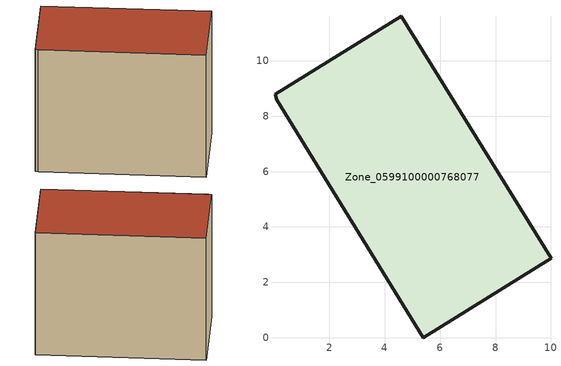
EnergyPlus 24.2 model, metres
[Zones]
Zone_0599100000768077
 floor ground (C_G): 4.59,11.61 10,2.87 5.39,0 0.11,8.59 0.04,8.79 z0
 wall outside (C_F): 5.39,0 10,2.87 4.59,11.61 0.04,8.79 0.11,8.59 5.39,0 z0:8.35
 roof outside (C_R): 10,2.87 4.59,11.61 0.04,8.79 0.11,8.59 5.39,0 z8.35
[BUILDING]
Pand.0599100000768077: North Axis=0; Terrain=City; Loads Convergence Tolerance Value=0.04; Temperature Convergence Tolerance Value=0.4; Solar Distribution=FullExterior; Maximum Number of Warmup Days=25; Minimum Number of Warmup Days=1
[Site:Location]
Rotterdam.The.Hague.AP_ZH_NLD Design_Conditions: Latitude=51.96; Longitude=4.45; Time Zone=1; Elevation=-4.5
[SITE:GROUNDTEMPERATURE:BUILDINGSURFACE]
18, 18, 18, 18, 18, 18, 18, 18, 18, 18, 18, 18
[MATERIAL] Thermal Absorptance=0.9; Solar Absorptance=0.7; Visible Absorptance=0.7
Name | Roughness | Thickness | Conductivity | Density | Specific Heat
G.TI.2006-2014 | MediumSmooth | 0.15 | 0.06 | 540 | 1210
F.TI.2006-2014 | Rough | 0.3 | 0.12 | 1920 | 840
R.TI.2006-2014 | MediumRough | 0.2 | 0.08 | 1500 | 1000
[CONSTRUCTION]
C_G: G.TI.2006-2014
C_F: F.TI.2006-2014
C_R: R.TI.2006-2014
[ZONE]
Zone_0599100000768077: Type=1; Multiplier=1; Ceiling Height=Autocalculate; Volume=Autocalculate; Floor Area=autocalculate; Part of Total Floor Area=Yes
[ZONEINFILTRATION:DESIGNFLOWRATE]
Infil_Zone_0599100000768077: Zone or ZoneList or Space or SpaceList=Zone_0599100000768077; Schedule=AlwaysOn; Design Flow Rate Calculation Method=Flow/Area; Flow Rate per Floor Area=0.0015; Constant Term Coefficient=1; Temperature Term Coefficient=0; Velocity Term Coefficient=0; Velocity Squared Term Coefficient=0
[HVACTEMPLATE:ZONE:IDEALLOADSAIRSYSTEM]
Zone_0599100000768077: Maximum Heating Supply Air Temperature=50; Minimum Cooling Supply Air Temperature=13; Maximum Heating Supply Air Humidity Ratio=0.0156; Minimum Cooling Supply Air Humidity Ratio=0.0077; Heating Limit=NoLimit; Cooling Limit=NoLimit; Dehumidification Control Type=ConstantSensibleHeatRatio; Cooling Sensible Heat Ratio=0.7; Dehumidification Setpoint=60; Humidification Control Type=None; Humidification Setpoint=30; Outdoor Air Method=None; Outdoor Air Flow Rate per Person=0.00944; Outdoor Air Flow Rate per Zone Floor Area=0; Outdoor Air Flow Rate per Zone=0; Demand Controlled Ventilation Type=None; Outdoor Air Economizer Type=NoEconomizer; Heat Recovery Type=None; Sensible Heat Recovery Effectiveness=0.7; Latent Heat Recovery Effectiveness=0.65
[ZONECONTROL:THERMOSTAT]
ThermostatControl_Zone_0599100000768077: Zone or ZoneList=Zone_0599100000768077; Control Type Schedule=DualSetpointControlType; Control 1=Thermostat_Zone_0599100000768077; Temperature Difference Between Cutout And Setpoint=0
[THERMOSTATSETPOINT:DUALSETPOINT]
Thermostat_Zone_0599100000768077: Heating Setpoint Temperature Schedule=HeatingSetpoint_Zone_0599100000768077; Cooling Setpoint Temperature Schedule=CoolingSetpoint_Zone_0599100000768077
[SCHEDULE:COMPACT]
HeatingSetpoint_Zone_0599100000768077: Through: 12/31, For: AllDays, Until: 24:00, 21
CoolingSetpoint_Zone_0599100000768077: Through: 12/31, For: AllDays, Until: 24:00, 24
DualSetpointControlType: Through: 12/31, For: AllDays, Until: 24:00, 4
AlwaysOn: Through: 12/31, For: AllDays, Until: 24:00, 1
